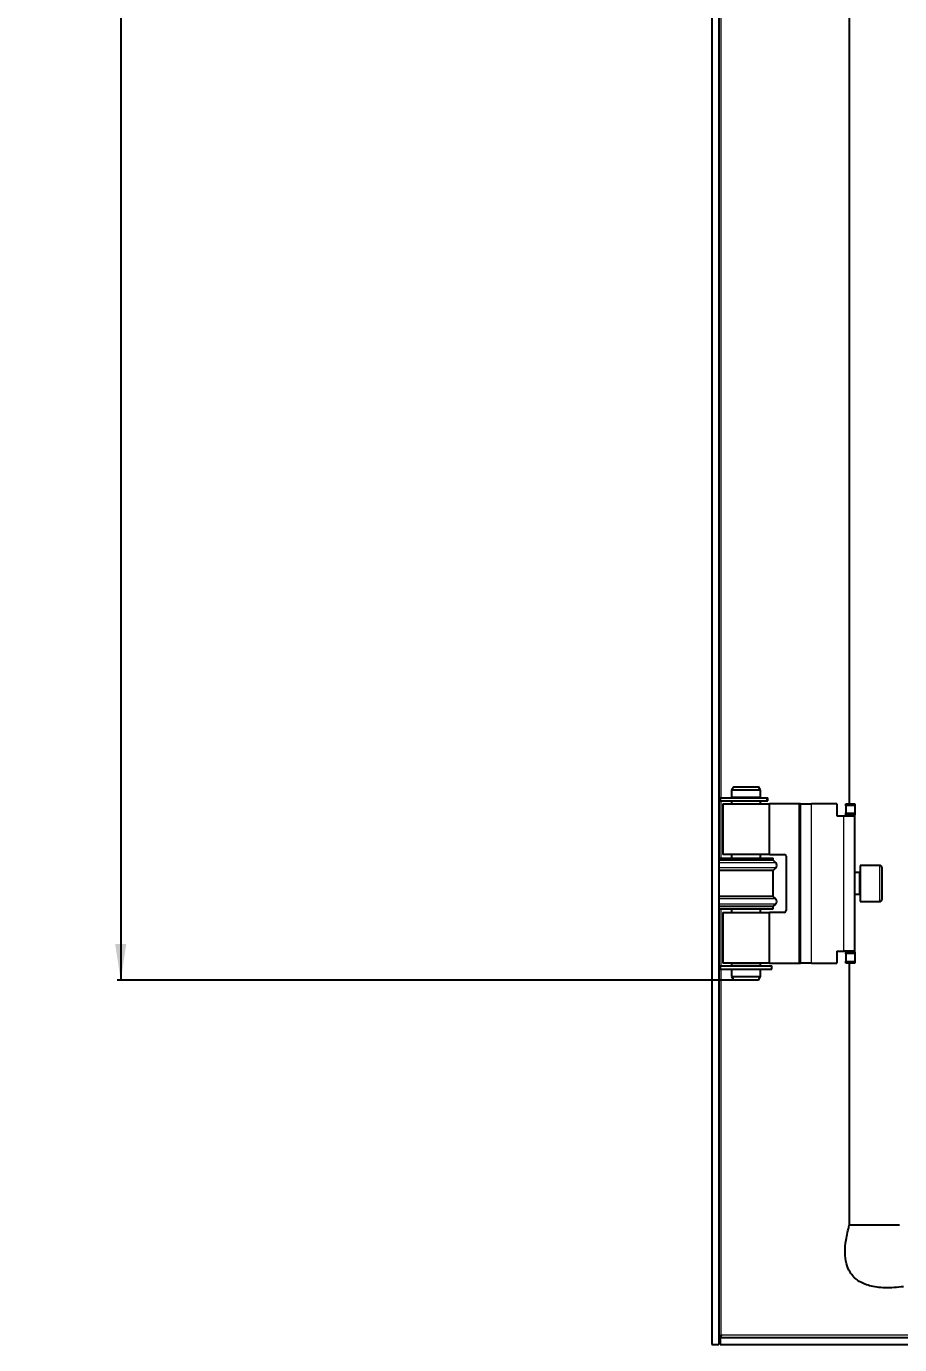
# Model space of a CAD drawing. Header units: millimetres. Extents: x -197 to 1349, y -1456 to 1043.
# Drawn here: x 626.1 to 867.4, y -1281 to -916.5 of the extents above; entities that cross this region are included whole.
import ezdxf

# ---------------------------------------------------------------- set-up
doc = ezdxf.new("R2010")
doc.units = ezdxf.units.MM
doc.layers.add('FORMAT', color=7, linetype='Continuous')
doc.styles.add('SLDTEXTSTYLE0', font='TXT', dxfattribs={"width": 0.75})
doc.dimstyles.new('SLDDIMSTYLE0', dxfattribs={"dimtxt": 20, "dimasz": 10, "dimexe": 0, "dimexo": 0.0625, "dimgap": 5, "dimtad": 2, "dimdec": 1, "dimrnd": 1e-09, "dimzin": 12, "dimdsep": 46, "dimtxsty": 'SLDTEXTSTYLE0', "dimsah": 1, "dimcen": 0.09, "dimadec": 0, "dimazin": 3, "dimtfac": 1, "dimtofl": 0, "dimtmove": 0, "dimatfit": 3, "dimfxl": 0, "dimfrac": 2, "dimtolj": 1, "dimtzin": 12, "dimarcsym": 0})

# ---------------------------------------------------------------- blocks, each defined once
blk = doc.blocks.new('_D_7')
at = {"layer": 'FORMAT'}
for p, q in [((821.56, 773.28), (651.14, 773.28)), ((652.14, 773.28), (652.14, -1180.22)), ((821.56, -1180.22), (651.14, -1180.22))]:
    blk.add_line(p, q, dxfattribs=at)
for points in [[(652.14, 773.28), (650.6, 763.28), (653.67, 763.28)], [(652.14, -1180.22), (653.67, -1170.22), (650.6, -1170.22)]]:
    blk.add_solid(points, dxfattribs=at)
at = {"layer": 'FORMAT', "insert": (626.35, -244.11), "char_height": 20, "attachment_point": 1, "rotation": 90, "style": 'SLDTEXTSTYLE0'}
blk.add_mtext('1953,5', dxfattribs=at)

msp = doc.modelspace()

# ---------------------------------------------------------------- linework, layer by layer
at = {"color": 7, "linetype": 'Continuous', "lineweight": 25}
for p, q in [((815.49, 874.03), (815.49, -1280.97)), ((817.49, 874.03), (817.49, -1280.97)), ((853.49, -500.47), (853.49, -1131.47)), ((817.84, -1129.77), (817.84, -1130.67)), ((817.84, -1129.77), (830.73, -1129.77)), ((821.57, -1126.72), (820.99, -1127.72)), ((820.99, -1127.72), (820.99, -1129.72)), ((828.99, -1127.72), (820.99, -1127.72)), ((825.75, -1129.72), (820.99, -1129.72)), ((821.49, -1129.72), (821.49, -1129.77)), ((821.57, -1126.72), (828.42, -1126.72)), ((828.99, -1129.72), (825.75, -1129.72)), ((828.99, -1127.72), (828.42, -1126.72)), ((828.49, -1129.77), (828.49, -1129.72)), ((828.99, -1129.72), (828.99, -1127.72)), ((830.73, -1129.77), (830.82, -1129.77)), ((830.82, -1130.67), (830.82, -1129.77)), ((830.82, -1129.77), (831.03, -1129.77)), ((831.03, -1130.67), (831.03, -1129.77)), ((817.84, -1130.67), (830.73, -1130.67)), ((818.54, -1131.47), (818.54, -1145.47)), ((818.54, -1131.47), (831.44, -1131.47)), ((820.99, -1130.72), (820.99, -1131.47)), ((825.75, -1130.72), (820.99, -1130.72)), ((821.49, -1130.67), (821.49, -1130.72)), ((828.99, -1130.72), (825.75, -1130.72)), ((828.49, -1130.72), (828.49, -1130.67)), ((828.99, -1131.47), (828.99, -1130.72)), ((830.73, -1130.67), (830.82, -1130.67)), ((830.82, -1130.67), (831.03, -1130.67)), ((831.44, -1145.47), (831.44, -1131.47)), ((839.54, -1131.47), (831.44, -1131.47)), ((840.04, -1131.47), (839.54, -1131.47)), ((840.04, -1131.47), (843.04, -1131.47)), ((840.04, -1175.47), (840.04, -1131.47)), ((850.04, -1131.47), (843.04, -1131.47)), ((850.04, -1131.47), (850.04, -1134.77)), ((852.54, -1131.47), (855.04, -1131.47)), ((852.54, -1131.97), (852.54, -1131.47)), ((852.54, -1131.97), (852.54, -1133.97)), ((855.04, -1131.47), (855.04, -1131.97)), ((855.04, -1131.97), (855.04, -1133.97)), ((850.04, -1134.77), (852.04, -1134.77)), ((852.04, -1134.77), (855.04, -1134.77)), ((852.54, -1134.47), (852.54, -1133.97)), ((855.04, -1134.47), (852.54, -1134.47)), ((852.54, -1134.47), (852.54, -1134.77)), ((855.04, -1133.97), (855.04, -1134.47)), ((855.04, -1134.77), (855.04, -1134.47)), ((855.04, -1172.17), (855.04, -1134.77)), ((817.49, -1146.47), (832.49, -1146.47)), ((832.49, -1147.07), (817.49, -1147.07)), ((831.44, -1145.47), (818.54, -1145.47)), ((820.99, -1145.47), (820.99, -1146.47)), ((828.99, -1146.47), (828.99, -1145.47)), ((831.44, -1145.47), (835.54, -1145.47)), ((832.49, -1147.07), (832.49, -1146.47)), ((833.19, -1147.76), (832.49, -1147.07)), ((836.04, -1145.97), (836.04, -1160.97)), ((832.49, -1149.87), (817.49, -1149.87)), ((832.49, -1149.87), (833.19, -1149.19)), ((832.49, -1157.07), (832.49, -1149.87)), ((856.29, -1150.47), (855.04, -1150.47)), ((861.94, -1148.47), (856.54, -1148.47)), ((856.54, -1148.47), (856.54, -1158.47)), ((862.54, -1149.07), (862.54, -1157.87)), ((832.49, -1157.07), (817.49, -1157.07)), ((833.19, -1157.76), (832.49, -1157.07)), ((855.04, -1156.47), (856.29, -1156.47)), ((856.54, -1158.47), (861.94, -1158.47)), ((832.49, -1159.87), (817.49, -1159.87)), ((817.49, -1160.47), (832.49, -1160.47)), ((818.54, -1161.47), (818.54, -1175.47)), ((818.54, -1161.47), (831.44, -1161.47)), ((820.99, -1160.47), (820.99, -1161.47)), ((828.99, -1161.47), (828.99, -1160.47)), ((831.44, -1175.47), (831.44, -1161.47)), ((835.54, -1161.47), (831.44, -1161.47)), ((832.49, -1159.87), (833.19, -1159.19)), ((832.49, -1160.47), (832.49, -1159.87)), ((850.04, -1172.17), (852.04, -1172.17)), ((850.04, -1172.17), (850.04, -1175.47)), ((855.04, -1172.17), (852.04, -1172.17)), ((852.54, -1172.17), (852.54, -1172.47)), ((852.54, -1172.47), (855.04, -1172.47)), ((852.54, -1172.97), (852.54, -1172.47)), ((852.54, -1172.97), (852.54, -1174.97)), ((855.04, -1172.47), (855.04, -1172.17)), ((855.04, -1172.47), (855.04, -1172.97)), ((855.04, -1172.97), (855.04, -1174.97)), ((817.84, -1176.27), (817.84, -1177.17)), ((817.84, -1176.27), (832.14, -1176.27)), ((817.84, -1177.17), (832.14, -1177.17)), ((831.44, -1175.47), (818.54, -1175.47)), ((820.99, -1175.47), (820.99, -1176.22)), ((825.75, -1176.22), (820.99, -1176.22)), ((820.99, -1177.22), (820.99, -1179.22)), ((825.75, -1177.22), (820.99, -1177.22)), ((821.49, -1176.22), (821.49, -1176.27)), ((821.49, -1177.17), (821.49, -1177.22)), ((828.99, -1176.22), (825.75, -1176.22)), ((828.99, -1177.22), (825.75, -1177.22)), ((828.49, -1176.27), (828.49, -1176.22)), ((828.49, -1177.22), (828.49, -1177.17)), ((828.99, -1176.22), (828.99, -1175.47)), ((828.99, -1179.22), (828.99, -1177.22)), ((831.44, -1175.47), (839.54, -1175.47)), ((832.14, -1177.17), (832.14, -1176.27)), ((839.54, -1175.47), (840.04, -1175.47)), ((843.04, -1175.47), (840.04, -1175.47)), ((843.04, -1175.47), (850.04, -1175.47)), ((852.54, -1175.47), (852.54, -1174.97)), ((855.04, -1175.47), (852.54, -1175.47)), ((853.49, -1175.47), (853.49, -1247.97)), ((855.04, -1174.97), (855.04, -1175.47)), ((820.99, -1179.22), (821.57, -1180.22)), ((820.99, -1179.22), (825.75, -1179.22)), ((825.64, -1180.22), (821.57, -1180.22)), ((828.42, -1180.22), (825.64, -1180.22)), ((825.75, -1179.22), (828.99, -1179.22)), ((828.42, -1180.22), (828.99, -1179.22)), ((817.79, -1278.97), (817.79, -1280.97)), ((817.79, -1278.97), (1207.19, -1278.97)), ((817.9, -1278.97), (818.09, -1278.37)), ((815.49, -1280.97), (817.49, -1280.97)), ((817.79, -1280.97), (1207.19, -1280.97))]:
    msp.add_line(p, q, dxfattribs=at)
at = {"color": 8, "linetype": 'Continuous', "lineweight": 18}
for p, q in [((818.09, -1129.77), (818.09, -502.17)), ((830.73, -1129.77), (830.73, -1130.67)), ((818.09, -1146.47), (818.09, -1130.67)), ((839.54, -1131.47), (839.54, -1175.47)), ((843.04, -1175.47), (843.04, -1131.47)), ((855.04, -1131.97), (852.54, -1131.97)), ((852.04, -1172.17), (852.04, -1134.77)), ((852.54, -1133.97), (855.04, -1133.97)), ((833.19, -1147.76), (817.49, -1147.76)), ((833.19, -1149.19), (817.49, -1149.19)), ((856.29, -1150.88), (856.29, -1150.47)), ((856.29, -1156.47), (856.29, -1150.88)), ((861.94, -1158.47), (861.94, -1148.47)), ((833.19, -1157.76), (817.49, -1157.76)), ((833.19, -1159.19), (817.49, -1159.19)), ((818.09, -1176.27), (818.09, -1160.47)), ((855.04, -1172.97), (852.54, -1172.97)), ((818.09, -1278.37), (818.09, -1177.17)), ((852.54, -1174.97), (855.04, -1174.97)), ((913.52, -1278.37), (818.09, -1278.37))]:
    msp.add_line(p, q, dxfattribs=at)
at = {"color": 7, "linetype": 'Continuous', "lineweight": 25}
for centre, radius, start, end in [((832.49, -1148.47), 1, 314.427, 45.573), ((835.54, -1145.97), 0.5, 0, 90), ((856.29, -1150.22), 0.25, 270, 0), ((861.94, -1149.07), 0.6, 0, 90), ((832.49, -1158.47), 1, 314.427, 45.573), ((856.29, -1156.72), 0.25, 360, 90), ((861.94, -1157.87), 0.6, 270, 360), ((835.54, -1160.97), 0.5, 270, 0)]:
    msp.add_arc(centre, radius, start, end, dxfattribs=at)
for points, knots in [([(868.49, -1264.97), (866.77, -1265.14), (863.63, -1265.45), (859.3, -1264.93), (855.87, -1263.5), (853.66, -1261.19), (852.57, -1258.42), (852.25, -1255.37), (852.55, -1251.81), (853.16, -1249.32), (853.49, -1247.97)], [0, 0, 0, 0, 0.176713, 0.320911, 0.440308, 0.54837, 0.6374, 0.738878, 0.858543, 1, 1, 1, 1]), ([(867.38, -1247.97), (867.35, -1247.97), (867.27, -1247.97), (866.81, -1247.97), (866.52, -1247.97)], [0, 0, 0, 0, 0.350861, 1, 1, 1, 1]), ([(818.09, -1278.37), (818.04, -1278.53), (817.99, -1278.69), (817.89, -1278.91), (817.84, -1278.97), (817.79, -1278.97)], [0, 0, 0, 0, 0.5, 0.5, 1, 1, 1, 1]), ([(817.49, -1280.97), (817.52, -1280.54), (817.55, -1279.98), (817.75, -1279.42), (817.79, -1279.29)], [0, 0, 0, 0, 0.773459, 1, 1, 1, 1])]:
    msp.add_open_spline(points, degree=3, knots=knots, dxfattribs=at)
for points in [[(854.47, -1247.97), (854.19, -1247.97), (853.62, -1247.97), (853.54, -1247.97), (853.49, -1247.97)], [(856.93, -1247.97), (856.44, -1247.97), (855.47, -1247.97), (854.8, -1247.97), (854.47, -1247.97)], [(860.49, -1247.97), (859.87, -1247.97), (858.61, -1247.97), (857.49, -1247.97), (856.93, -1247.97)], [(864.06, -1247.97), (863.5, -1247.97), (862.38, -1247.97), (861.12, -1247.97), (860.49, -1247.97)], [(866.52, -1247.97), (866.18, -1247.97), (865.52, -1247.97), (864.55, -1247.97), (864.06, -1247.97)]]:
    msp.add_open_spline(points, degree=3, dxfattribs=at)

# ---------------------------------------------------------------- dimensions: what is measured, and where the dimension line sits
at = {"layer": 'FORMAT'}
dim = msp.add_linear_dim(base=(652.14, -1180.22), p1=(821.57, 773.28), p2=(821.57, -1180.22), angle=90, dimstyle='SLDDIMSTYLE0', dxfattribs=at)
dim.commit()
dim.dimension.update_dxf_attribs({"geometry": '_D_7', "text_midpoint": (652.14, -203.47), "dimtype": 160})

doc.saveas('drawing.dxf')
